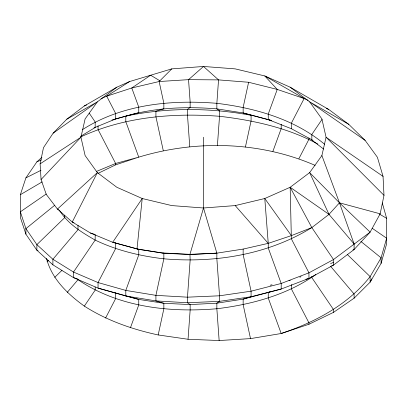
<?xml version="1.0" encoding="UTF-8"?>
<svg xmlns="http://www.w3.org/2000/svg" width="407" height="407" viewBox="0 0 407 407"><rect width="100%" height="100%" fill="white"/><g stroke="black" fill="none" stroke-linecap="round" stroke-linejoin="round"><path stroke-width="0.61" d="M382.265 202.874L386.65 218.325L386.65 243.778L381.084 263.39L370.126 282.168L354.1 298.189L333.501 312.362L308.954 324.257L281.196 333.506L250.519 338.614L219.144 340.532L188.049 339.27L190.145 310.134L190.145 304.578L187.474 302.742L155.917 300.915L125.804 295.981L98.046 288.12L73.499 277.615L52.9 264.83L36.874 250.198L25.916 234.203L20.35 217.369L20.35 194.699L25.916 177.869L36.874 161.869L41.911 157.27M217.424 145.416L219.526 116.28L219.526 110.719L216.855 108.883C186.406 106.334 155.286 107.575 125.804 116.092L125.804 121.647L138.751 157.143C196.042 139.743 259.976 141.382 315.135 165.379M321.891 155.545L309.646 172.614L290.166 187.271L264.784 198.514L235.221 205.586L203.5 207.997L171.779 205.586L142.216 198.514L112.698 242.272L138.751 249.369L138.751 254.924L125.804 290.42L125.804 295.981L138.751 299.404L163.848 303.286L190.145 304.578L216.855 303.184L243.152 299.12L281.196 289.031L308.954 278.388L333.501 265.105L354.1 249.542L370.126 232.127L380.158 213.817L383.994 195.345L383.043 176.373L377.386 157.244L365.11 140.359L348.784 124.349L328.759 109.478L290.166 87.195L264.784 75.951L235.221 68.88L203.5 66.468L171.779 68.88L129.523 81.573L116.834 87.195L84.33 105.957L66.814 119.185L53.154 133.165L43.488 147.66L40.115 163.843L41.061 179.518L46.266 194.393L57.443 209.071L72.268 222.019L90.425 233.008L112.698 242.272L138.751 249.369L163.848 253.251L190.145 254.538L216.855 253.149L243.152 249.079L268.249 243.355L291.371 235.628L311.833 227.579L328.998 214.377L339.463 202.823L321.891 155.545L326.068 137.23L321.891 118.915L309.646 101.852L290.166 87.195M46.53 258.399C51.623 278.826 67.781 294.159 84.33 306.11C106.812 320.513 132.199 329.339 158.181 334.951L163.848 308.847L163.848 303.286L155.917 300.915L155.917 295.36L163.848 258.811L163.848 253.251L137.001 248.957L142.216 198.514L116.834 187.271L97.354 172.614L85.109 155.545L80.932 137.23L85.109 118.915L97.354 101.852L116.834 87.195M308.14 100.315L304.131 98.535L277.243 89.418L248.606 82.265L243.152 107.392L243.152 112.948L271.367 120.518M245.421 146.988L251.083 120.879L251.083 115.318C209.742 107.56 167.023 107.484 125.804 116.092M130.428 327.783L138.751 304.965L138.751 299.404L98.046 288.12L98.046 282.56L115.624 248.606L115.624 243.05L113.868 242.318M272.873 151.414L281.196 128.597L281.196 124.272M371.784 278.846L370.126 282.168L370.126 276.607L381.084 257.829L386.65 238.217L372.166 228.251M105.581 318.045L115.624 298.646L115.624 293.086L113.868 292.353M298.911 158.638L308.954 139.24L308.954 138.004M84.33 306.11L95.167 290.125L95.167 287.037M322.059 119.363L311.833 134.452L311.833 140.013L323.606 149.064M67.241 292.394L78.002 279.706C118.31 307.127 169.312 312.785 216.855 308.745C251.643 304.528 286.838 295.024 315.756 274.598M41.061 179.518L80.932 137.23L40.115 163.843M171.779 68.88L159.137 81.522L131.776 87.988L106.705 96.194L100.972 98.698M54.726 277.36L61.94 270.365M54.528 205.403L25.916 228.642L25.916 234.203M47.054 261.508L48.464 260.363M352.935 249.974L354.1 249.542L354.1 243.981L328.998 214.377L309.646 172.614L339.463 202.823L370.126 232.127L333.501 259.544L308.954 272.827L281.196 283.47L251.083 291.188L219.526 295.792L187.474 297.181L155.917 295.36L125.804 290.42L98.046 282.56L73.499 272.054L52.9 259.269L36.874 244.638L25.916 228.642L20.35 211.813L46.22 194.012M53.154 133.165L97.354 101.852L66.814 119.185M129.523 81.573L106.705 96.194L115.624 113.421L115.624 118.981L93.961 127.89M82.29 129.762C121.774 104.299 170.996 99.567 216.855 103.322C255.214 107.977 294.419 119.129 324.588 144.261M80.683 136.294L95.167 127.503L95.167 121.942L89.225 113.177M20.35 194.699L42.155 181.898M331.695 265.685L333.501 265.105L333.501 259.544L311.833 227.579C267.974 254.746 214.703 263.207 163.848 258.811C140.15 256.074 116.743 250.453 95.167 240.084C81.665 232.361 67.628 223.779 59.376 210.144M25.916 177.869L40.995 170.289M98.006 173.387L115.624 164.85L138.751 157.143L115.624 163.461L96.337 171.495M299.873 277.223L301.032 276.709M330.601 263.609L333.501 262.327M84.33 105.957L86.625 104.96M36.874 161.869L41.504 159.875M80.515 137.011C123.677 116.957 172.537 112.708 219.526 116.28C253.429 120.274 287.637 127.732 317.877 144.068M270.563 291.544L268.249 292.455L268.249 298.016L281.196 333.506C314.891 322.273 347.771 304.95 370.126 276.607L347.359 254.528M111.986 120.009L125.198 116.26M305.922 279.243L308.954 278.388L308.954 272.827L291.376 238.878L290.166 187.271L328.998 214.377M115.624 118.981L138.751 112.663L138.751 107.102L131.776 87.988L150.651 75.229L159.88 80.774M270.156 285.236L271.983 284.798M289.041 280.718L290.257 280.428M219.144 340.532L216.855 308.745L216.855 303.184L219.526 301.348L219.526 295.792L216.855 258.71L216.855 253.149L189.952 254.35L162.856 252.956M248.606 82.265L218.539 79.889L188.543 79.655L159.137 81.522L163.848 103.22L163.848 108.781L155.917 111.152L155.917 116.712L163.278 150.646M158.181 334.951L188.049 339.27M271.189 120.391L243.152 112.948L216.855 108.883L216.855 103.322L218.539 79.889L203.5 66.468L188.543 79.655L190.145 101.933L190.145 107.494L187.474 109.33L187.474 114.886L189.764 146.673M380.158 213.817L339.463 202.823L354.1 243.981M313.039 140.4L291.376 128.714L268.249 119.612L268.249 114.052L277.243 89.418L264.784 75.951L304.131 98.535L291.376 123.153L291.376 128.714M90.425 233.008L94.572 234.335M77.111 278.775L73.499 277.615L73.499 272.054L95.167 240.084L95.167 234.529M73.988 222.644L72.268 222.019L97.354 172.614L57.443 209.071L58.552 209.544M38.034 250.697L36.874 250.198L36.874 244.638L64.647 217.704L64.647 215.232M326.47 108.46L328.759 109.478M348.784 124.349L309.646 101.852L365.11 140.359M379.563 214.168L386.65 218.325M383.043 176.373L326.068 137.23L383.994 195.345M360.861 241.407L381.084 257.829L381.084 263.39M76.618 278.464L78.002 279.706M235.221 205.586L268.249 243.355L268.249 247.975L281.196 283.47L281.196 289.031L251.083 296.749L243.152 299.12L243.152 304.68L250.519 338.614M330.621 266.326L354.1 294.022L354.1 298.189M291.371 235.628L264.784 198.514L268.249 243.355M290.166 187.271L311.833 227.579M216.855 253.149L203.5 207.997L189.952 254.35L190.145 260.098L187.474 297.181L187.474 302.742L219.526 301.348L251.083 296.749L251.083 291.188L243.152 254.64L243.152 249.079M333.501 312.362L333.501 309.585L311.833 277.615L311.833 276.378M308.954 324.257L308.954 322.868L291.376 288.914L291.376 284.59M203.5 137.23L203.5 208.17M115.624 164.85L115.624 163.461L98.046 129.512L98.046 125.804M78.002 225.341L78.002 229.665L52.9 259.269L52.9 264.83"/></g></svg>
